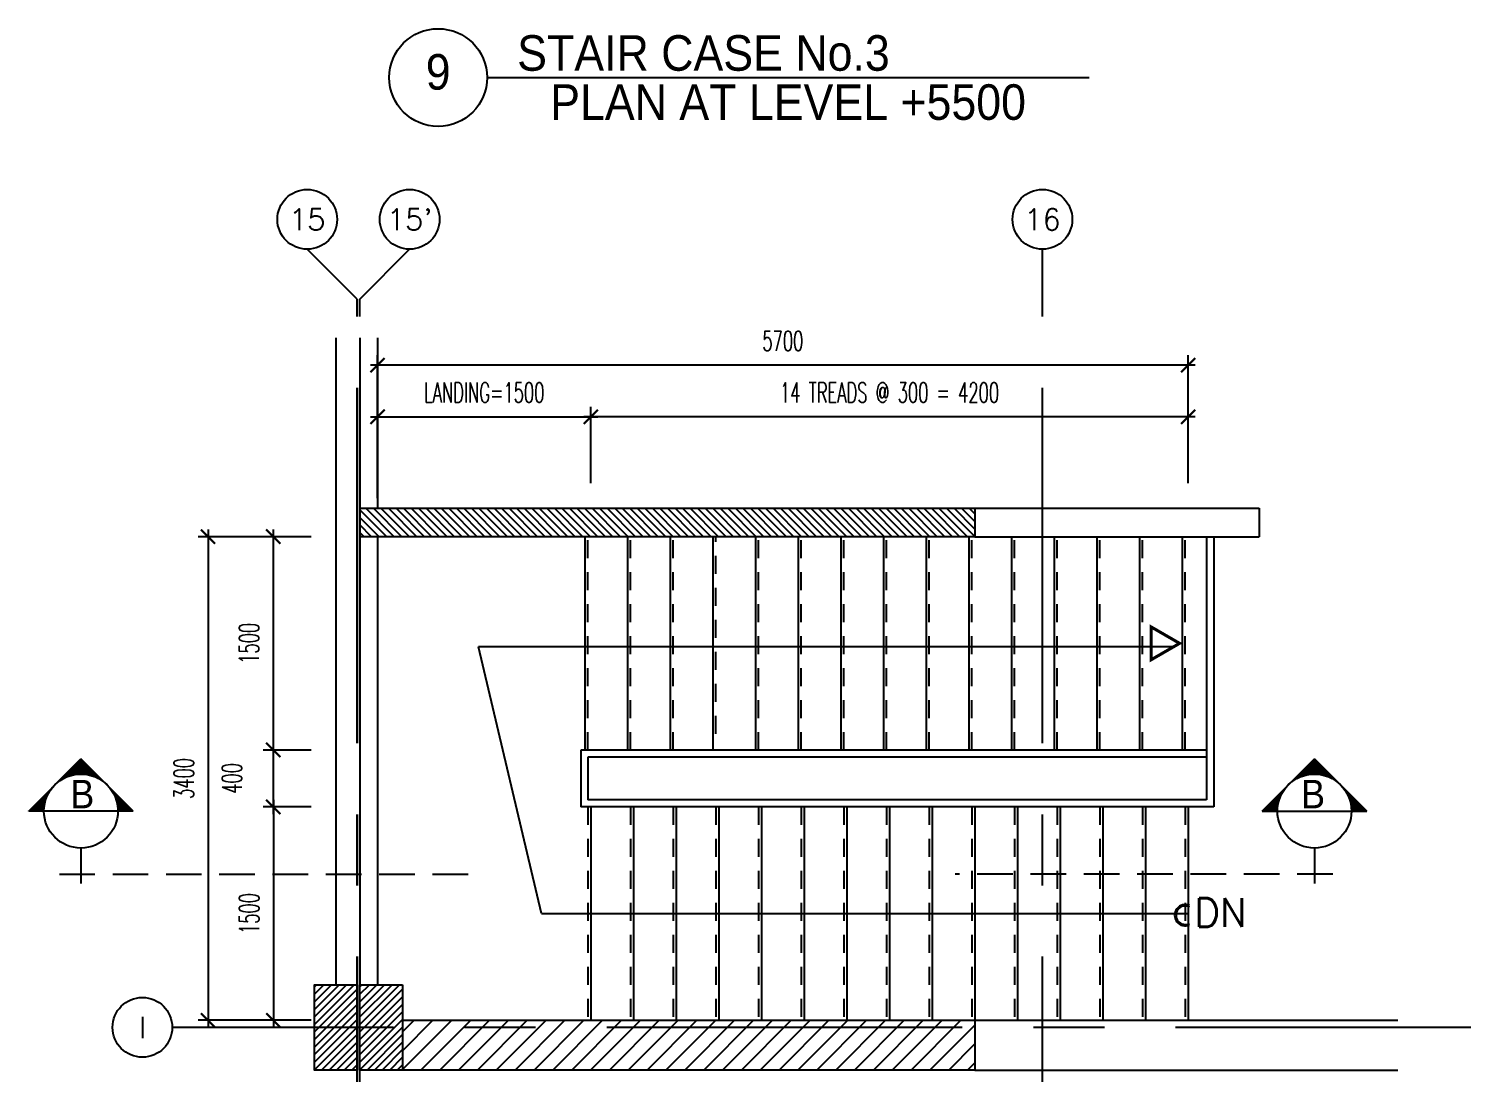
# Model space of a CAD drawing. Extents: x 418021.3 to 418070.1, y 43443.2 to 43479.4.
# Drawn here: x 418046.96 to 418057.04, y 43454.71 to 43462.05 of the extents above; entities that cross this region are included whole.
import ezdxf
from ezdxf.enums import TextEntityAlignment as Align

# ---------------------------------------------------------------- set-up
doc = ezdxf.new("R2010")
doc.units = 0
doc.header["$MEASUREMENT"] = 0
doc.header["$PDMODE"] = 3
doc.header["$PDSIZE"] = 0.1
for name, pattern in [('CENTERX2', [4, 2.5, -0.5, 0.5, -0.5]), ('HIDDEN', [0.375, 0.25, -0.125]), ('HIDDEN2', [0.1875, 0.125, -0.0625])]:
    doc.linetypes.add(name, pattern=pattern)
doc.layers.get('0').update_dxf_attribs({"linetype": 'CONTINUOUS'})
doc.layers.get('DEFPOINTS').update_dxf_attribs({"linetype": 'CONTINUOUS'})
for name, color, linetype in [('AX', 6, 'CONTINUOUS'), ('AX-CR', 2, 'CONTINUOUS'), ('AX-TXT', 4, 'CONTINUOUS'), ('AXES', 11, 'CENTERX2'), ('Axisname', 6, 'CONTINUOUS'), ('COL', 2, 'CONTINUOUS'), ('DIM-OUT', 4, 'CONTINUOUS'), ('ELEV-MARK', 6, 'CONTINUOUS'), ('HAT', 8, 'CONTINUOUS'), ('Hatch', 11, 'CONTINUOUS'), ('RM-NAME', 2, 'CONTINUOUS'), ('STR', 5, 'CONTINUOUS'), ('STR-H', 8, 'HIDDEN2'), ('TXT1', 2, 'CONTINUOUS'), ('TXT2', 6, 'CONTINUOUS'), ('WALL', 6, 'CONTINUOUS')]:
    doc.layers.add(name, color=color, linetype=linetype)
doc.styles.add('ROMANS', font='ROMANS.shx', dxfattribs={"width": 0.6})
doc.styles.add('TTXT', font='swisse.ttf', dxfattribs={"width": 0.6})
doc.dimstyles.new('STANDARD in', dxfattribs={"dimtxt": 0.14, "dimasz": 0.1, "dimexe": 0.07, "dimexo": 0.05, "dimgap": 0.1, "dimtad": 1, "dimdec": 0, "dimlfac": 1000, "dimzin": 0, "dimdsep": 46, "dimtxsty": 'ROMANS', "dimblk": 'ARCHTICK', "dimcen": 0.05, "dimdle": 0.05, "dimclrd": 4, "dimclre": 4, "dimclrt": 2, "dimadec": 0, "dimazin": 0, "dimtfac": 1, "dimtdec": 0, "dimtmove": 2, "dimatfit": 3, "dimfxl": 0, "dimtolj": 1, "dimtzin": 0, "dimarcsym": 0})

# ---------------------------------------------------------------- blocks, each defined once
blk = doc.blocks.new('AXU')
at = {"layer": 'AX-CR'}
blk.add_circle((0, 350), 350, dxfattribs=at)
at = {"layer": 'AX-TXT', "style": 'ROMANS'}
blk.add_attdef('AX', text='', height=250, dxfattribs=at).set_placement((0, 350), align=Align.MIDDLE)
blk = doc.blocks.new('AXL')
at = {"layer": 'AX-CR'}
blk.add_circle((-350, 0), 350, dxfattribs=at)
at = {"layer": 'AX-TXT', "style": 'ROMANS'}
blk.add_attdef('AX', text='', height=250, dxfattribs=at).set_placement((-350, 0), align=Align.MIDDLE)
blk = doc.blocks.new('C5V')
at = {"layer": 'HAT'}
h = blk.add_hatch(dxfattribs=at)
h.set_pattern_fill('ANSI31', color=256, scale=300, style=0)
h.set_pattern_definition([(45, (-249196.182, -54711.005), (-26.5165043, 26.5165043), [])])
h.paths.add_polyline_path([(-20, 600), (-320, 600), (-320, 300), (-20, 300)])
h.paths.add_polyline_path([(-20, 300), (-320, 300), (-320, 0), (-20, 0)])
h = blk.add_hatch(dxfattribs=at)
h.set_pattern_fill('ANSI31', color=256, scale=300, style=0)
h.set_pattern_definition([(45, (-248876.182, -54711.005), (-26.5165043, 26.5165043), [])])
h.paths.add_polyline_path([(300, 600), (0, 600), (0, 300), (300, 300)])
h.paths.add_polyline_path([(300, 300), (0, 300), (0, 0), (300, 0)])
at = {"layer": 'COL'}
for points in [[(-20, 600), (-20, 0), (-320, 0), (-320, 600)], [(300, 600), (300, 0), (0, 0), (0, 600)]]:
    blk.add_lwpolyline(points, close=True, dxfattribs=at)
blk = doc.blocks.new('_ARCHTICK')
at = {"color": 0, "linetype": 'ByBlock', "const_width": 0.15}
blk.add_lwpolyline([(-0.5, -0.5), (0.5, 0.5)], dxfattribs=at)
blk = doc.blocks.new('*D154')
at = {"layer": 'DEFPOINTS', "color": 0}
for p in [(418050.917, 43454.581), (418055.117, 43454.581), (418050.917, 43454.064)]:
    blk.add_point(p, dxfattribs=at)
at = {"layer": 'DIM-OUT', "color": 4, "lineweight": -2}
for p, q in [((418050.917, 43454.531), (418050.917, 43453.994)), ((418055.117, 43454.531), (418055.117, 43453.994)), ((418055.167, 43454.064), (418050.867, 43454.064))]:
    blk.add_line(p, q, dxfattribs=at)
at = {"layer": 'DIM-OUT', "color": 4, "lineweight": -2, "xscale": 0.1, "yscale": 0.1, "zscale": 0.1, "rotation": 180}
blk.add_blockref('_ARCHTICK', (418050.917, 43454.064), dxfattribs=at)
at = {"layer": 'DIM-OUT', "color": 4, "lineweight": -2, "xscale": 0.1, "yscale": 0.1, "zscale": 0.1}
blk.add_blockref('_ARCHTICK', (418055.117, 43454.064), dxfattribs=at)
at = {"layer": 'DIM-OUT', "color": 2, "insert": (418053.017, 43454.234), "char_height": 0.14, "attachment_point": 5, "style": 'ROMANS'}
blk.add_mtext('\\A1;14 TREADS @ 300 = 4200', dxfattribs=at)
blk = doc.blocks.new('*D151')
at = {"layer": 'DEFPOINTS', "color": 0}
for p in [(418048.862, 43458.483), (418048.225, 43455.083), (418048.862, 43455.083)]:
    blk.add_point(p, dxfattribs=at)
at = {"layer": 'DIM-OUT', "color": 4, "lineweight": -2}
for p, q in [((418048.812, 43458.483), (418048.155, 43458.483)), ((418048.225, 43458.533), (418048.225, 43455.033)), ((418048.812, 43455.083), (418048.155, 43455.083))]:
    blk.add_line(p, q, dxfattribs=at)
at = {"layer": 'DIM-OUT', "color": 4, "lineweight": -2, "xscale": 0.1, "yscale": 0.1, "zscale": 0.1}
for p, rotation in [((418048.225, 43458.483), 90), ((418048.225, 43455.083), 270)]:
    blk.add_blockref('_ARCHTICK', p, dxfattribs=dict(at, rotation=rotation))
at = {"layer": 'DIM-OUT', "color": 2, "insert": (418048.055, 43456.783), "char_height": 0.14, "attachment_point": 5, "rotation": 90, "style": 'ROMANS'}
blk.add_mtext('\\A1;3400', dxfattribs=at)
blk = doc.blocks.new('*D150')
at = {"layer": 'DEFPOINTS', "color": 0}
for p in [(418049.001, 43456.583), (418048.684, 43455.083), (418049.001, 43455.083)]:
    blk.add_point(p, dxfattribs=at)
at = {"layer": 'DIM-OUT', "color": 4, "lineweight": -2}
for p, q in [((418048.684, 43456.633), (418048.684, 43455.033)), ((418048.951, 43456.583), (418048.614, 43456.583)), ((418048.951, 43455.083), (418048.614, 43455.083))]:
    blk.add_line(p, q, dxfattribs=at)
at = {"layer": 'DIM-OUT', "color": 4, "lineweight": -2, "xscale": 0.1, "yscale": 0.1, "zscale": 0.1}
for p, rotation in [((418048.684, 43456.583), 90), ((418048.684, 43455.083), 270)]:
    blk.add_blockref('_ARCHTICK', p, dxfattribs=dict(at, rotation=rotation))
at = {"layer": 'DIM-OUT', "color": 2, "insert": (418048.514, 43455.833), "char_height": 0.14, "attachment_point": 5, "rotation": 90, "style": 'ROMANS'}
blk.add_mtext('\\A1;1500', dxfattribs=at)
blk = doc.blocks.new('*D149')
at = {"layer": 'DEFPOINTS', "color": 0}
for p in [(418048.931, 43456.983), (418048.683, 43456.583), (418048.931, 43456.583)]:
    blk.add_point(p, dxfattribs=at)
at = {"layer": 'DIM-OUT', "color": 4, "lineweight": -2}
for p, q in [((418048.683, 43457.033), (418048.683, 43456.533)), ((418048.881, 43456.983), (418048.613, 43456.983)), ((418048.881, 43456.583), (418048.613, 43456.583))]:
    blk.add_line(p, q, dxfattribs=at)
at = {"layer": 'DIM-OUT', "color": 4, "lineweight": -2, "xscale": 0.1, "yscale": 0.1, "zscale": 0.1}
for p, rotation in [((418048.683, 43456.983), 90), ((418048.683, 43456.583), 270)]:
    blk.add_blockref('_ARCHTICK', p, dxfattribs=dict(at, rotation=rotation))
at = {"layer": 'DIM-OUT', "color": 2, "insert": (418048.393, 43456.783), "char_height": 0.14, "attachment_point": 5, "rotation": 90, "style": 'ROMANS'}
blk.add_mtext('\\A1;400', dxfattribs=at)
blk = doc.blocks.new('*D148')
at = {"layer": 'DEFPOINTS', "color": 0}
for p in [(418049, 43458.483), (418048.683, 43456.983), (418049, 43456.983)]:
    blk.add_point(p, dxfattribs=at)
at = {"layer": 'DIM-OUT', "color": 4, "lineweight": -2}
for p, q in [((418048.95, 43458.483), (418048.613, 43458.483)), ((418048.683, 43458.533), (418048.683, 43456.933)), ((418048.95, 43456.983), (418048.613, 43456.983))]:
    blk.add_line(p, q, dxfattribs=at)
at = {"layer": 'DIM-OUT', "color": 4, "lineweight": -2, "xscale": 0.1, "yscale": 0.1, "zscale": 0.1}
for p, rotation in [((418048.683, 43458.483), 90), ((418048.683, 43456.983), 270)]:
    blk.add_blockref('_ARCHTICK', p, dxfattribs=dict(at, rotation=rotation))
at = {"layer": 'DIM-OUT', "color": 2, "insert": (418048.513, 43457.733), "char_height": 0.14, "attachment_point": 5, "rotation": 90, "style": 'ROMANS'}
blk.add_mtext('\\A1;1500', dxfattribs=at)
blk = doc.blocks.new('*D147')
at = {"layer": 'DEFPOINTS', "color": 0}
for p in [(418050.917, 43459.326), (418050.917, 43458.809), (418055.117, 43458.809)]:
    blk.add_point(p, dxfattribs=at)
at = {"layer": 'DIM-OUT', "color": 4, "lineweight": -2}
for p, q in [((418050.917, 43458.859), (418050.917, 43459.396)), ((418055.117, 43458.859), (418055.117, 43459.396)), ((418055.167, 43459.326), (418050.867, 43459.326))]:
    blk.add_line(p, q, dxfattribs=at)
at = {"layer": 'DIM-OUT', "color": 4, "lineweight": -2, "xscale": 0.1, "yscale": 0.1, "zscale": 0.1, "rotation": 180}
blk.add_blockref('_ARCHTICK', (418050.917, 43459.326), dxfattribs=at)
at = {"layer": 'DIM-OUT', "color": 4, "lineweight": -2, "xscale": 0.1, "yscale": 0.1, "zscale": 0.1}
blk.add_blockref('_ARCHTICK', (418055.117, 43459.326), dxfattribs=at)
at = {"layer": 'DIM-OUT', "color": 2, "insert": (418053.017, 43459.496), "char_height": 0.14, "attachment_point": 5, "style": 'ROMANS'}
blk.add_mtext('\\A1;14 TREADS @ 300 = 4200', dxfattribs=at)
blk = doc.blocks.new('*D146')
at = {"layer": 'DEFPOINTS', "color": 0}
for p in [(418050.917, 43459.326), (418050.917, 43458.937), (418049.417, 43458.704)]:
    blk.add_point(p, dxfattribs=at)
at = {"layer": 'DIM-OUT', "color": 4, "lineweight": -2}
for p, q in [((418049.417, 43458.754), (418049.417, 43459.396)), ((418050.917, 43458.987), (418050.917, 43459.396)), ((418049.367, 43459.326), (418050.967, 43459.326))]:
    blk.add_line(p, q, dxfattribs=at)
at = {"layer": 'DIM-OUT', "color": 4, "lineweight": -2, "xscale": 0.1, "yscale": 0.1, "zscale": 0.1, "rotation": 180}
blk.add_blockref('_ARCHTICK', (418049.417, 43459.326), dxfattribs=at)
at = {"layer": 'DIM-OUT', "color": 4, "lineweight": -2, "xscale": 0.1, "yscale": 0.1, "zscale": 0.1}
blk.add_blockref('_ARCHTICK', (418050.917, 43459.326), dxfattribs=at)
at = {"layer": 'DIM-OUT', "color": 2, "insert": (418050.167, 43459.496), "char_height": 0.14, "attachment_point": 5, "style": 'ROMANS'}
blk.add_mtext('\\A1;LANDING=1500', dxfattribs=at)
blk = doc.blocks.new('*D145')
at = {"layer": 'DEFPOINTS', "color": 0}
for p in [(418049.417, 43459.689), (418049.417, 43458.883), (418055.117, 43458.883)]:
    blk.add_point(p, dxfattribs=at)
at = {"layer": 'DIM-OUT', "color": 4, "lineweight": -2}
for p, q in [((418049.417, 43458.933), (418049.417, 43459.759)), ((418055.117, 43458.933), (418055.117, 43459.759)), ((418055.167, 43459.689), (418049.367, 43459.689))]:
    blk.add_line(p, q, dxfattribs=at)
at = {"layer": 'DIM-OUT', "color": 4, "lineweight": -2, "xscale": 0.1, "yscale": 0.1, "zscale": 0.1, "rotation": 180}
blk.add_blockref('_ARCHTICK', (418049.417, 43459.689), dxfattribs=at)
at = {"layer": 'DIM-OUT', "color": 4, "lineweight": -2, "xscale": 0.1, "yscale": 0.1, "zscale": 0.1}
blk.add_blockref('_ARCHTICK', (418055.117, 43459.689), dxfattribs=at)
at = {"layer": 'DIM-OUT', "color": 2, "insert": (418052.267, 43459.859), "char_height": 0.14, "attachment_point": 5, "style": 'ROMANS'}
blk.add_mtext('\\A1;5700', dxfattribs=at)
blk = doc.blocks.new('*X13')
at = {"color": 0}
for p, q in [((14608, 7877), (14819, 8088)), ((14625, 7890), (14821, 8086)), ((14637, 7899), (14823, 8084)), ((14647, 7905), (14825, 8082)), ((14656, 7910), (14826, 8081)), ((14664, 7915), (14828, 8079)), ((14671, 7919), (14830, 8077)), ((14678, 7922), (14832, 8075)), ((14685, 7925), (14833, 8073)), ((14691, 7928), (14835, 8072)), ((14697, 7930), (14837, 8070)), ((14703, 7933), (14839, 8068)), ((14709, 7935), (14841, 8066)), ((14714, 7937), (14842, 8065)), ((14719, 7938), (14844, 8063)), ((14725, 7940), (14846, 8061)), ((14730, 7941), (14848, 8059)), ((14734, 7943), (14849, 8058)), ((14739, 7944), (14851, 8056)), ((14744, 7945), (14853, 8054)), ((14749, 7946), (14855, 8052)), ((14753, 7947), (14856, 8051)), ((14757, 7948), (14858, 8049)), ((14762, 7949), (14860, 8047)), ((14766, 7950), (14862, 8045)), ((14770, 7950), (14863, 8043)), ((14774, 7951), (14865, 8042)), ((14778, 7951), (14867, 8040)), ((14782, 7952), (14869, 8038)), ((14786, 7952), (14871, 8036)), ((14790, 7953), (14872, 8035)), ((14794, 7953), (14874, 8033)), ((14798, 7953), (14876, 8031)), ((14802, 7953), (14878, 8029)), ((14805, 7954), (14879, 8028)), ((14809, 7954), (14881, 8026)), ((14813, 7954), (14883, 8024)), ((14816, 7954), (14885, 8022)), ((14820, 7954), (14886, 8020)), ((14823, 7954), (14888, 8019)), ((14827, 7954), (14890, 8017)), ((14830, 7954), (14892, 8015)), ((14834, 7953), (14894, 8013)), ((14837, 7953), (14895, 8012)), ((14840, 7953), (14897, 8010)), ((14844, 7953), (14899, 8008)), ((14847, 7953), (14901, 8006)), ((14850, 7952), (14902, 8005)), ((14853, 7952), (14904, 8003)), ((14856, 7952), (14906, 8001)), ((14860, 7951), (14908, 7999)), ((14863, 7951), (14909, 7997)), ((14866, 7950), (14911, 7996)), ((14869, 7950), (14913, 7994)), ((14872, 7949), (14915, 7992)), ((14875, 7949), (14917, 7990)), ((14878, 7948), (14918, 7989)), ((14881, 7948), (14920, 7987)), ((14884, 7947), (14922, 7985)), ((14887, 7947), (14924, 7983)), ((14890, 7946), (14925, 7982)), ((14893, 7945), (14927, 7980)), ((14895, 7945), (14929, 7978)), ((14898, 7944), (14931, 7976)), ((14901, 7943), (14932, 7974)), ((14904, 7942), (14934, 7973)), ((14907, 7942), (14936, 7971)), ((14909, 7941), (14938, 7969)), ((14912, 7940), (14939, 7967)), ((14915, 7939), (14941, 7966)), ((14917, 7938), (14943, 7964)), ((14920, 7937), (14945, 7962)), ((14923, 7937), (14947, 7960)), ((14925, 7936), (14948, 7959)), ((14928, 7935), (14950, 7957)), ((14931, 7934), (14952, 7955)), ((14933, 7933), (14954, 7953)), ((14936, 7932), (14955, 7952)), ((14938, 7931), (14957, 7950)), ((14941, 7930), (14959, 7948)), ((14943, 7929), (14961, 7946)), ((14946, 7928), (14962, 7944)), ((14948, 7927), (14964, 7943)), ((14951, 7926), (14966, 7941)), ((14360, 7629), (14571, 7839)), ((14364, 7629), (14557, 7822)), ((14953, 7925), (14968, 7939)), ((14956, 7923), (14970, 7937)), ((14958, 7922), (14971, 7936)), ((14960, 7921), (14973, 7934)), ((14963, 7920), (14975, 7932)), ((14965, 7919), (14977, 7930)), ((14967, 7918), (14978, 7929)), ((14970, 7916), (14980, 7927)), ((14972, 7915), (14982, 7925)), ((14974, 7914), (14984, 7923)), ((14977, 7913), (14985, 7921)), ((14979, 7911), (14987, 7920)), ((14981, 7910), (14989, 7918)), ((14983, 7909), (14991, 7916)), ((14986, 7908), (14993, 7914)), ((14988, 7906), (14994, 7913)), ((14990, 7905), (14996, 7911)), ((14992, 7903), (14998, 7909)), ((14994, 7902), (15000, 7907)), ((14997, 7901), (15001, 7906)), ((14999, 7899), (15003, 7904)), ((15001, 7898), (15005, 7902)), ((15003, 7896), (15007, 7900)), ((15005, 7895), (15008, 7898)), ((15007, 7894), (15010, 7897)), ((15009, 7892), (15012, 7895)), ((15011, 7891), (15014, 7893)), ((15013, 7889), (15016, 7891)), ((15015, 7888), (15017, 7890)), ((15017, 7886), (15019, 7888)), ((15019, 7884), (15021, 7886)), ((15021, 7883), (15023, 7884)), ((15023, 7881), (15024, 7883)), ((15025, 7880), (15026, 7881)), ((15027, 7878), (15028, 7879)), ((15029, 7877), (15030, 7877)), ((15031, 7875), (15031, 7875)), ((15033, 7873), (15033, 7874)), ((15035, 7872), (15035, 7872)), ((15036, 7870), (15037, 7870)), ((15038, 7868), (15038, 7868)), ((15040, 7867), (15040, 7867)), ((15042, 7865), (15042, 7865)), ((15044, 7863), (15044, 7863)), ((15046, 7861), (15046, 7861)), ((15047, 7860), (15047, 7860)), ((15051, 7856), (15051, 7856)), ((15053, 7854), (15053, 7854)), ((15054, 7852), (15054, 7853)), ((15056, 7851), (15056, 7851)), ((15058, 7849), (15058, 7849)), ((15059, 7847), (15060, 7847)), ((15061, 7845), (15061, 7845)), ((15063, 7843), (15063, 7844)), ((15064, 7841), (15065, 7842)), ((15066, 7839), (15067, 7840)), ((15068, 7837), (15069, 7838)), ((15069, 7836), (15070, 7837)), ((15071, 7834), (15072, 7835)), ((15072, 7832), (15074, 7833)), ((15074, 7830), (15076, 7831)), ((15076, 7828), (15077, 7830)), ((15077, 7826), (15079, 7828)), ((15079, 7824), (15081, 7826)), ((15080, 7822), (15083, 7824)), ((15082, 7820), (15084, 7822)), ((15083, 7818), (15086, 7821)), ((15085, 7815), (15088, 7819)), ((15086, 7813), (15090, 7817)), ((15087, 7811), (15092, 7815)), ((15089, 7809), (15093, 7814)), ((14368, 7629), (14549, 7810)), ((14371, 7629), (14542, 7800)), ((14375, 7629), (14537, 7791)), ((14378, 7629), (14533, 7783)), ((14382, 7629), (14529, 7776)), ((14385, 7629), (14525, 7769)), ((14389, 7629), (14522, 7762)), ((14392, 7629), (14519, 7756)), ((14396, 7629), (14517, 7750)), ((14399, 7629), (14515, 7744)), ((14403, 7629), (14513, 7739)), ((14406, 7629), (14511, 7733)), ((14410, 7629), (14509, 7728)), ((14413, 7629), (14507, 7723)), ((14417, 7629), (14506, 7718)), ((14421, 7629), (14505, 7713)), ((14424, 7629), (14503, 7708)), ((14428, 7629), (14502, 7703)), ((14431, 7629), (14501, 7699)), ((14435, 7629), (14500, 7694)), ((14438, 7629), (14499, 7690)), ((15090, 7807), (15095, 7812)), ((15092, 7805), (15097, 7810)), ((15093, 7803), (15099, 7808)), ((15094, 7801), (15100, 7807)), ((15096, 7798), (15102, 7805)), ((15097, 7796), (15104, 7803)), ((15098, 7794), (15106, 7801)), ((15100, 7792), (15107, 7799)), ((15101, 7790), (15109, 7798)), ((15102, 7787), (15111, 7796)), ((15104, 7785), (15113, 7794)), ((15105, 7783), (15115, 7792)), ((15106, 7780), (15116, 7791)), ((15107, 7778), (15118, 7789)), ((15108, 7776), (15120, 7787)), ((15110, 7773), (15122, 7785)), ((15111, 7771), (15123, 7784)), ((15112, 7769), (15125, 7782)), ((15113, 7766), (15127, 7780)), ((15114, 7764), (15129, 7778)), ((15115, 7761), (15130, 7777)), ((15116, 7759), (15132, 7775)), ((15117, 7756), (15134, 7773)), ((15118, 7754), (15136, 7771)), ((15119, 7751), (15137, 7769)), ((15121, 7749), (15139, 7768)), ((15122, 7746), (15141, 7766)), ((15122, 7744), (15143, 7764)), ((15123, 7741), (15145, 7762)), ((15124, 7739), (15146, 7761)), ((15125, 7736), (15148, 7759)), ((15126, 7733), (15150, 7757)), ((15127, 7731), (15152, 7755)), ((15128, 7728), (15153, 7754)), ((15129, 7725), (15155, 7752)), ((15130, 7723), (15157, 7750)), ((15130, 7720), (15159, 7748)), ((15131, 7717), (15160, 7746)), ((15132, 7714), (15162, 7745)), ((15133, 7712), (15164, 7743)), ((15133, 7709), (15166, 7741)), ((15134, 7706), (15168, 7739)), ((15135, 7703), (15169, 7738)), ((15136, 7700), (15171, 7736)), ((15136, 7697), (15173, 7734)), ((15137, 7695), (15175, 7732)), ((15137, 7692), (15176, 7731)), ((15138, 7689), (15178, 7729)), ((15139, 7686), (15180, 7727)), ((15139, 7683), (15182, 7725)), ((15140, 7680), (15183, 7723)), ((15140, 7676), (15185, 7722)), ((15140, 7673), (15187, 7720)), ((15141, 7670), (15189, 7718)), ((15141, 7667), (15191, 7716)), ((15142, 7664), (15192, 7715)), ((15142, 7661), (15194, 7713)), ((15142, 7658), (15196, 7711)), ((15143, 7654), (15198, 7709)), ((15143, 7651), (15199, 7708)), ((15143, 7648), (15201, 7706)), ((15143, 7644), (15203, 7704)), ((15143, 7641), (15205, 7702)), ((15143, 7637), (15206, 7700)), ((15143, 7634), (15208, 7699)), ((15144, 7631), (15210, 7697)), ((15145, 7629), (15212, 7695)), ((15149, 7629), (15214, 7693)), ((15152, 7629), (15215, 7692)), ((15156, 7629), (15217, 7690)), ((15159, 7629), (15219, 7688)), ((14442, 7629), (14499, 7686)), ((14445, 7629), (14498, 7681)), ((14449, 7629), (14497, 7677)), ((14452, 7629), (14497, 7673)), ((14456, 7629), (14496, 7669)), ((14459, 7629), (14496, 7665)), ((14463, 7629), (14495, 7661)), ((14466, 7629), (14495, 7657)), ((14470, 7629), (14494, 7653)), ((14474, 7629), (14494, 7649)), ((14477, 7629), (14494, 7646)), ((14481, 7629), (14494, 7642)), ((14484, 7629), (14494, 7638)), ((14488, 7629), (14494, 7635)), ((14491, 7629), (14494, 7631)), ((15163, 7629), (15221, 7686)), ((15167, 7629), (15222, 7685)), ((15170, 7629), (15224, 7683)), ((15174, 7629), (15226, 7681)), ((15177, 7629), (15228, 7679)), ((15181, 7629), (15229, 7678)), ((15184, 7629), (15231, 7676)), ((15188, 7629), (15233, 7674)), ((15191, 7629), (15235, 7672)), ((15195, 7629), (15236, 7670)), ((15198, 7629), (15238, 7669)), ((15202, 7629), (15240, 7667)), ((15205, 7629), (15242, 7665)), ((15209, 7629), (15244, 7663)), ((15212, 7629), (15245, 7662)), ((15216, 7629), (15247, 7660)), ((15220, 7629), (15249, 7658)), ((15223, 7629), (15251, 7656)), ((15227, 7629), (15252, 7655)), ((15230, 7629), (15254, 7653)), ((15234, 7629), (15256, 7651)), ((15237, 7629), (15258, 7649)), ((15241, 7629), (15259, 7647)), ((15244, 7629), (15261, 7646)), ((15248, 7629), (15263, 7644)), ((15251, 7629), (15265, 7642)), ((15255, 7629), (15267, 7640)), ((15258, 7629), (15268, 7639)), ((15262, 7629), (15270, 7637)), ((15266, 7629), (15272, 7635)), ((15269, 7629), (15274, 7633)), ((15273, 7629), (15275, 7632)), ((15276, 7629), (15277, 7630))]:
    blk.add_line(p, q, dxfattribs=at)

msp = doc.modelspace()

# ---------------------------------------------------------------- hatches: boundary and pattern name
at = {"layer": 'HAT'}
h = msp.add_hatch(dxfattribs=at)
h.set_pattern_fill('ANSI31', color=256, scale=0.3, style=0)
h.set_pattern_definition([(135, (418349.658575, 43305.313272), (0.0265165043, 0.0265165043), [])])
h.paths.add_polyline_path([(418049.2924, 43458.483), (418049.2924, 43458.683), (418053.6174, 43458.683), (418053.6174, 43458.483)])
at = {"layer": 'Hatch', "linetype": 'Continuous'}
h = msp.add_hatch(dxfattribs=at)
h.set_pattern_fill('ANSI31', color=256, scale=0.75, style=0)
h.set_pattern_definition([(45, (329156.10213, 3495.33344), (-0.06629126074, 0.06629126074), [])])
h.paths.add_polyline_path([(418053.6174, 43455.033), (418049.5924, 43455.033), (418049.5924, 43454.733), (418053.6174, 43454.733)])
h.paths.add_polyline_path([(418053.6174, 43455.083), (418049.5924, 43455.083), (418049.5924, 43455.033), (418053.6174, 43455.033)])

# ---------------------------------------------------------------- linework, layer by layer
at = {"layer": 'AXES'}
for p, q in [((418049.2724, 43460.154), (418048.9224, 43460.504)), ((418049.2924, 43460.154), (418049.6424, 43460.504)), ((418054.0924, 43453.0307), (418054.0924, 43460.504)), ((418049.2724, 43453.0307), (418049.2724, 43460.154)), ((418049.2924, 43453.0307), (418049.2924, 43460.154)), ((418057.5283, 43455.033), (418047.9731, 43455.033))]:
    msp.add_line(p, q, dxfattribs=at)
at = {"layer": 'Axisname'}
msp.add_line((418050.1866, 43461.711), (418054.4219, 43461.711), dxfattribs=at)
at = {"layer": 'COL'}
for p, q in [((418049.5924, 43455.083), (418053.6174, 43455.083)), ((418053.6174, 43455.083), (418053.6174, 43454.733)), ((418053.6174, 43454.733), (418049.5924, 43454.733))]:
    msp.add_line(p, q, dxfattribs=at)
msp.add_lwpolyline([(418053.6174, 43458.483), (418049.2924, 43458.483), (418049.2924, 43458.683), (418053.6174, 43458.683)], close=True, dxfattribs=at)
at = {"layer": 'ELEV-MARK', "color": 6}
for p, q in [((418046.9635, 43456.5538), (418047.3312, 43456.9215)), ((418047.6989, 43456.5538), (418047.3312, 43456.9215)), ((418055.6374, 43456.5538), (418056.0051, 43456.9215)), ((418056.3728, 43456.5538), (418056.0051, 43456.9215)), ((418047.0712, 43456.5538), (418046.9635, 43456.5538)), ((418047.5912, 43456.5538), (418047.0712, 43456.5538)), ((418047.6989, 43456.5538), (418047.5912, 43456.5538)), ((418055.6374, 43456.5538), (418055.7451, 43456.5538)), ((418055.7451, 43456.5538), (418056.2651, 43456.5538)), ((418056.2651, 43456.5538), (418056.3728, 43456.5538))]:
    msp.add_line(p, q, dxfattribs=at)
at = {"layer": 'ELEV-MARK', "color": 6, "linetype": 'HIDDEN'}
for p, q in [((418047.3312, 43456.2938), (418047.3312, 43455.9904)), ((418056.0051, 43456.2938), (418056.0051, 43455.9904)), ((418047.1792, 43456.1093), (418050.1151, 43456.1093)), ((418056.1342, 43456.1093), (418053.4775, 43456.1093))]:
    msp.add_line(p, q, dxfattribs=at)
at = {"layer": 'ELEV-MARK', "color": 6}
for centre in [(418047.3312, 43456.5538), (418056.0051, 43456.5538)]:
    msp.add_circle(centre, 0.26, dxfattribs=at)
at = {"layer": 'STR'}
for p, q in [((418050.8767, 43456.983), (418050.8767, 43458.483)), ((418051.1767, 43456.983), (418051.1767, 43458.483)), ((418051.4767, 43456.983), (418051.4767, 43458.483)), ((418051.7767, 43456.983), (418051.7767, 43458.483)), ((418052.0767, 43456.983), (418052.0767, 43458.483)), ((418052.3767, 43456.983), (418052.3767, 43458.483)), ((418052.6767, 43456.983), (418052.6767, 43458.483)), ((418052.9767, 43456.983), (418052.9767, 43458.483)), ((418053.2767, 43456.983), (418053.2767, 43458.483)), ((418053.5767, 43456.983), (418053.5767, 43458.483)), ((418053.8767, 43456.983), (418053.8767, 43458.483)), ((418054.1767, 43456.983), (418054.1767, 43458.483)), ((418054.4767, 43456.983), (418054.4767, 43458.483)), ((418054.7767, 43456.983), (418054.7767, 43458.483)), ((418055.0767, 43456.983), (418055.0767, 43458.483)), ((418055.2467, 43458.483), (418055.2467, 43456.633)), ((418055.2967, 43458.483), (418055.2967, 43456.583)), ((418050.5703, 43455.833), (418050.1267, 43457.708)), ((418055.0217, 43457.708), (418050.1267, 43457.708)), ((418050.8467, 43456.983), (418050.8467, 43456.583)), ((418051.7767, 43456.983), (418050.8467, 43456.983)), ((418050.8967, 43456.933), (418050.8967, 43456.633)), ((418051.7767, 43456.933), (418050.8967, 43456.933)), ((418055.2467, 43456.983), (418051.7767, 43456.983)), ((418055.2467, 43456.933), (418051.7767, 43456.933)), ((418055.2467, 43456.633), (418050.8967, 43456.633)), ((418055.2967, 43456.583), (418050.8467, 43456.583)), ((418050.9167, 43456.583), (418050.9167, 43455.083)), ((418051.2167, 43456.583), (418051.2167, 43455.083)), ((418051.5167, 43456.583), (418051.5167, 43455.083)), ((418051.8167, 43456.583), (418051.8167, 43455.083)), ((418052.1167, 43456.583), (418052.1167, 43455.083)), ((418052.4167, 43456.583), (418052.4167, 43455.083)), ((418052.7167, 43456.583), (418052.7167, 43455.083)), ((418053.0167, 43456.583), (418053.0167, 43455.083)), ((418053.3167, 43456.583), (418053.3167, 43455.083)), ((418053.6167, 43456.583), (418053.6167, 43455.083)), ((418053.9167, 43456.583), (418053.9167, 43455.083)), ((418054.2167, 43456.583), (418054.2167, 43455.083)), ((418054.5167, 43456.583), (418054.5167, 43455.083)), ((418054.8167, 43456.583), (418054.8167, 43455.083)), ((418055.1167, 43456.583), (418055.1167, 43455.083)), ((418050.5703, 43455.833), (418055.1167, 43455.833))]:
    msp.add_line(p, q, dxfattribs=at)
at = {"layer": 'STR', "const_width": 0.0215}
msp.add_lwpolyline([(418054.8567, 43457.8485), (418054.8567, 43457.6175), (418055.0567, 43457.733)], close=True, dxfattribs=at)
at = {"layer": 'STR'}
for radius, start, end in [(0.075, 66.42182, 293.57818), (0.065, 62.51357, 297.48643)]:
    msp.add_arc((418055.0967, 43455.8212), radius, start, end, dxfattribs=at)
at = {"layer": 'STR-H'}
for p, q in [((418050.8967, 43456.983), (418050.8967, 43458.483)), ((418051.1967, 43456.983), (418051.1967, 43458.483)), ((418051.4967, 43456.983), (418051.4967, 43458.483)), ((418051.7967, 43457.0973), (418051.7967, 43458.483)), ((418052.0967, 43456.983), (418052.0967, 43458.483)), ((418052.3967, 43456.983), (418052.3967, 43458.483)), ((418052.6967, 43456.983), (418052.6967, 43458.483)), ((418052.9967, 43456.983), (418052.9967, 43458.483)), ((418053.2967, 43456.983), (418053.2967, 43458.483)), ((418053.5967, 43456.983), (418053.5967, 43458.483)), ((418053.8967, 43456.983), (418053.8967, 43458.483)), ((418054.1967, 43456.983), (418054.1967, 43458.483)), ((418054.4967, 43456.983), (418054.4967, 43458.483)), ((418054.7967, 43456.983), (418054.7967, 43458.483)), ((418055.0967, 43456.983), (418055.0967, 43458.483)), ((418050.8967, 43456.583), (418050.8967, 43455.083)), ((418051.1967, 43456.583), (418051.1967, 43455.083)), ((418051.4967, 43456.583), (418051.4967, 43455.083)), ((418051.7967, 43456.583), (418051.7967, 43455.083)), ((418052.0967, 43456.583), (418052.0967, 43455.083)), ((418052.3967, 43456.583), (418052.3967, 43455.083)), ((418052.6967, 43456.583), (418052.6967, 43455.083)), ((418052.9967, 43456.583), (418052.9967, 43455.083)), ((418053.2967, 43456.583), (418053.2967, 43455.083)), ((418053.5967, 43456.583), (418053.5967, 43455.083)), ((418053.8967, 43456.583), (418053.8967, 43455.083)), ((418054.1967, 43456.583), (418054.1967, 43455.083)), ((418054.4967, 43456.583), (418054.4967, 43455.083)), ((418054.7967, 43456.583), (418054.7967, 43455.083)), ((418055.0967, 43456.583), (418055.0967, 43455.083))]:
    msp.add_line(p, q, dxfattribs=at)
at = {"layer": 'TXT2'}
msp.add_circle((418049.8429, 43461.711), 0.3438, dxfattribs=at)
at = {"layer": 'WALL'}
for p, q in [((418049.1224, 43459.881), (418049.1224, 43455.333)), ((418049.2924, 43459.881), (418049.2924, 43455.333)), ((418049.4167, 43459.881), (418049.4167, 43458.683)), ((418053.6174, 43458.683), (418055.6167, 43458.683)), ((418055.6167, 43458.683), (418055.6167, 43458.483)), ((418049.4167, 43458.483), (418049.4167, 43455.333)), ((418053.6174, 43458.483), (418055.6167, 43458.483)), ((418053.6174, 43455.083), (418056.5924, 43455.083)), ((418053.6174, 43454.733), (418056.5924, 43454.733))]:
    msp.add_line(p, q, dxfattribs=at)

# ---------------------------------------------------------------- block references
at = {"layer": 'AX', "xscale": 0.0005999999935738743, "yscale": 0.0005999999979394488, "zscale": 0.0006}
msp.add_blockref('AXL', (418047.9731, 43455.033), dxfattribs=at).add_auto_attribs({'AX': 'I'})
at = {"layer": 'AXES', "xscale": 0.0005999999935738743, "yscale": 0.0005999999979394488, "zscale": 0.0006}
for p, values in [((418048.9224, 43460.504), {'AX': '15'}), ((418049.6424, 43460.504), {'AX': "15'"}), ((418054.0924, 43460.504), {'AX': '16'})]:
    msp.add_blockref('AXU', p, dxfattribs=at).add_auto_attribs(values)
at = {"layer": 'COL', "xscale": 0.0009999999892897904, "yscale": 0.000999999996565748, "zscale": 0.001}
msp.add_blockref('C5V', (418049.2924, 43454.733), dxfattribs=at)
at = {"layer": 'ELEV-MARK', "color": 11, "yscale": 0.000800000001618173, "zscale": 0.0008}
for p, xscale in [((418059.1861, 43450.4507), -0.000800000001618173), ((418044.1502, 43450.4507), 0.000800000001618173)]:
    msp.add_blockref('*X13', p, dxfattribs=dict(at, xscale=xscale))

# ---------------------------------------------------------------- texts
at = {"layer": 'RM-NAME', "style": 'ROMANS'}
msp.add_text('DN', height=0.2, dxfattribs=at).set_placement((418055.3453, 43455.8402), align=Align.MIDDLE)
at = {"layer": 'TXT1', "color": 6, "style": 'TTXT', "width": 0.9}
for s, p in [('STAIR CASE No.3', (418051.7087, 43461.8839)), ('PLAN AT LEVEL +5500', (418052.3037, 43461.5388))]:
    msp.add_text(s, height=0.25, dxfattribs=at).set_placement(p, align=Align.MIDDLE_CENTER)
msp.add_text('9', height=0.25, dxfattribs=at).set_placement((418049.7557, 43461.6262))
for p in [(418047.3407, 43456.6731), (418055.9956, 43456.6731)]:
    msp.add_attdef('B', text='1', height=0.2, dxfattribs=at).set_placement(p, align=Align.MIDDLE)

# ---------------------------------------------------------------- dimensions: what is measured, and where the dimension line sits
at = {"layer": 'DIM-OUT'}
for base, p1, p2, picture, middle in [((418050.9167, 43459.3263), (418055.1167, 43458.8094), (418050.9167, 43458.8094), '*D147', (418053.0167, 43459.4963)), ((418050.9167, 43454.0641), (418055.1167, 43454.5811), (418050.9167, 43454.5811), '*D154', (418053.0167, 43454.2341))]:
    dim = msp.add_linear_dim(base=base, p1=p1, p2=p2, angle=180, text='14 TREADS @ 300 = 4200', dimstyle='STANDARD in', dxfattribs=at)
    dim.commit()
    dim.dimension.update_dxf_attribs({"geometry": picture, "text_midpoint": middle})
dim = msp.add_linear_dim(base=(418049.4167, 43459.6886), p1=(418055.1167, 43458.8831), p2=(418049.4167, 43458.8831), dimstyle='STANDARD in', dxfattribs=at)
dim.commit()
dim.dimension.update_dxf_attribs({"geometry": '*D145', "text_midpoint": (418052.2667, 43459.8586)})
dim = msp.add_linear_dim(base=(418050.9167, 43459.3263), p1=(418049.4167, 43458.7039), p2=(418050.9167, 43458.9374), text='LANDING=1500', dimstyle='STANDARD in', dxfattribs=at)
dim.commit()
dim.dimension.update_dxf_attribs({"geometry": '*D146', "text_midpoint": (418050.1667, 43459.4963)})
for base, p1, p2, picture, middle in [((418048.2252, 43455.083), (418048.8622, 43458.483), (418048.8622, 43455.083), '*D151', (418048.0552, 43456.783)), ((418048.6831, 43456.983), (418049.0002, 43458.483), (418049.0002, 43456.983), '*D148', (418048.5131, 43457.733)), ((418048.6826, 43456.583), (418048.9309, 43456.983), (418048.9309, 43456.583), '*D149', (418048.3926, 43456.783)), ((418048.6836, 43455.083), (418049.0009, 43456.583), (418049.0009, 43455.083), '*D150', (418048.5136, 43455.833))]:
    dim = msp.add_linear_dim(base=base, p1=p1, p2=p2, angle=90, dimstyle='STANDARD in', dxfattribs=at)
    dim.commit()
    dim.dimension.update_dxf_attribs({"geometry": picture, "text_midpoint": middle})

doc.saveas('drawing.dxf')
